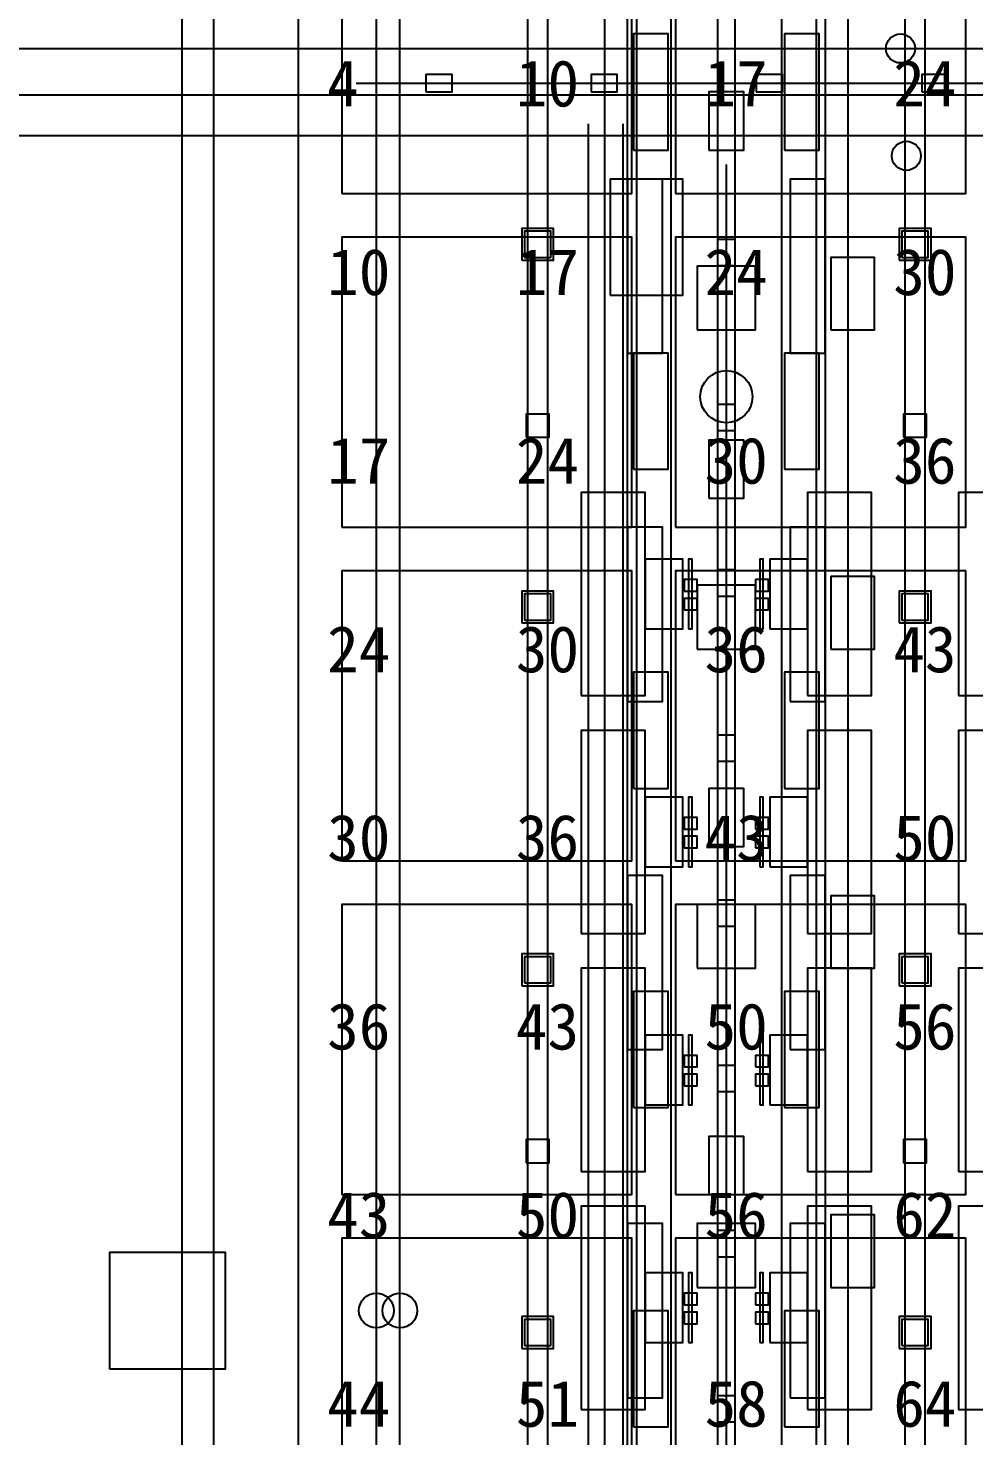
# Model space of a CAD drawing. Header units: metres. Extents: x -1640 to 1560, y -268 to 2338.
# Drawn here: x -232.8 to -200.22, y 1993.69 to 2042.2 of the extents above; entities that cross this region are included whole.
import ezdxf

# ---------------------------------------------------------------- set-up
doc = ezdxf.new("R2010")
doc.units = ezdxf.units.M
for name, color, linetype in [('1F_CHL', 4, 'Continuous'), ('1F_EHS_EXTINGUISHER_HYDRANT_CABINET_CONCEPT', 1, 'Continuous'), ('1F_PUMP', 2, 'Continuous'), ('1F_SCR', 3, 'Continuous'), ('1F_STRUCT_COLUMN', 8, 'Continuous'), ('1F_ZONE', 3, 'Continuous'), ('2F_CSF_LATERAL_RACK_CONCEPT', 9, 'Continuous'), ('2F_RFG', 5, 'Continuous'), ('2F_STRUCT_COLUMN', 8, 'Continuous'), ('2F_VMB', 6, 'Continuous'), ('2F_ZONE', 3, 'Continuous'), ('3F_CLEANROOM_OVERHEAD_PIPE_DUCT_CONCEPT', 9, 'Continuous'), ('3F_DIFF', 4, 'Continuous'), ('3F_EHS_EGRESS_DIST_M', 2, 'Continuous'), ('3F_EHS_EXTINGUISHER_HYDRANT_CABINET_CONCEPT', 1, 'Continuous'), ('3F_EHS_GAS_DETECTOR', 6, 'Continuous'), ('3F_FOUP', 5, 'Continuous'), ('3F_OHT', 9, 'Continuous'), ('3F_OHTV', 1, 'Continuous'), ('3F_STK', 3, 'Continuous'), ('3F_STRUCT_COLUMN', 8, 'Continuous'), ('3F_TBAR', 6, 'Continuous'), ('3F_ZONE', 3, 'Continuous'), ('4F_FFU', 1, 'Continuous'), ('4F_STRUCT_PLENUM_TRUSS_CONCEPT', 9, 'Continuous'), ('4F_ZONE', 3, 'Continuous'), ('5F_CHL', 4, 'Continuous'), ('5F_EHS_EXTINGUISHER_HYDRANT_CABINET_CONCEPT', 1, 'Continuous'), ('5F_PUMP', 2, 'Continuous'), ('5F_SCR', 3, 'Continuous'), ('5F_STRUCT_COLUMN', 8, 'Continuous'), ('5F_ZONE', 3, 'Continuous'), ('6F_CSF_LATERAL_RACK_CONCEPT', 9, 'Continuous'), ('6F_RFG', 5, 'Continuous'), ('6F_STRUCT_COLUMN', 8, 'Continuous'), ('6F_VMB', 6, 'Continuous'), ('6F_ZONE', 3, 'Continuous'), ('7F_CLEANROOM_OVERHEAD_PIPE_DUCT_CONCEPT', 9, 'Continuous'), ('7F_DIFF', 4, 'Continuous'), ('7F_EHS_EGRESS_DIST_M', 2, 'Continuous'), ('7F_EHS_EXTINGUISHER_HYDRANT_CABINET_CONCEPT', 1, 'Continuous'), ('7F_EHS_GAS_DETECTOR', 6, 'Continuous'), ('7F_FOUP', 5, 'Continuous'), ('7F_OHT', 9, 'Continuous'), ('7F_OHTV', 1, 'Continuous'), ('7F_STK', 3, 'Continuous'), ('7F_STRUCT_COLUMN', 8, 'Continuous'), ('7F_TBAR', 6, 'Continuous'), ('7F_ZONE', 3, 'Continuous'), ('8F_FFU', 1, 'Continuous'), ('8F_STRUCT_PLENUM_TRUSS_CONCEPT', 9, 'Continuous'), ('8F_ZONE', 3, 'Continuous'), ('_SUPPORT', 4, 'Continuous'), ('EHS_TREATED_EXHAUST', 30, 'Continuous'), ('UTIL_GAS.BULK_CONCEPT', 2, 'Continuous'), ('UTIL_PCW.R_CONCEPT', 1, 'Continuous'), ('UTIL_PCW.R_RISER', 1, 'Continuous'), ('UTIL_PCW.S_CONCEPT', 6, 'Continuous'), ('UTIL_PCW.S_RISER', 6, 'Continuous'), ('UTIL_UPW.R_CONCEPT', 2, 'Continuous'), ('UTIL_UPW.S_CONCEPT', 1, 'Continuous')]:
    doc.layers.add(name, color=color, linetype=linetype)

msp = doc.modelspace()

# ---------------------------------------------------------------- linework, layer by layer
at = {"layer": '1F_CHL'}
for points in [[(-205.15, 2031.8), (-203.65, 2031.8), (-203.65, 2034.3), (-205.15, 2034.3)], [(-205.15, 2020.8), (-203.65, 2020.8), (-203.65, 2023.3), (-205.15, 2023.3)], [(-205.15, 2009.8), (-203.65, 2009.8), (-203.65, 2012.3), (-205.15, 2012.3)], [(-205.15, 1998.8), (-203.65, 1998.8), (-203.65, 2001.3), (-205.15, 2001.3)]]:
    msp.add_lwpolyline(points, close=True, dxfattribs=at)
at = {"layer": '1F_EHS_EXTINGUISHER_HYDRANT_CABINET_CONCEPT'}
msp.add_circle((-202.75, 2041.5), 0.5, dxfattribs=at)
at = {"layer": '1F_PUMP'}
for points in [[(-211.95, 2038), (-210.75, 2038), (-210.75, 2042), (-211.95, 2042)], [(-206.75, 2038), (-205.55, 2038), (-205.55, 2042), (-206.75, 2042)], [(-211.95, 2027), (-210.75, 2027), (-210.75, 2031), (-211.95, 2031)], [(-206.75, 2027), (-205.55, 2027), (-205.55, 2031), (-206.75, 2031)], [(-211.95, 2016), (-210.75, 2016), (-210.75, 2020), (-211.95, 2020)], [(-206.75, 2016), (-205.55, 2016), (-205.55, 2020), (-206.75, 2020)], [(-211.95, 2005), (-210.75, 2005), (-210.75, 2009), (-211.95, 2009)], [(-206.75, 2005), (-205.55, 2005), (-205.55, 2009), (-206.75, 2009)], [(-211.95, 1994), (-210.75, 1994), (-210.75, 1998), (-211.95, 1998)], [(-206.75, 1994), (-205.55, 1994), (-205.55, 1998), (-206.75, 1998)]]:
    msp.add_lwpolyline(points, close=True, dxfattribs=at)
at = {"layer": '1F_SCR'}
for points in [[(-209.75, 2031.8), (-207.75, 2031.8), (-207.75, 2034), (-209.75, 2034)], [(-209.75, 2020.8), (-207.75, 2020.8), (-207.75, 2023), (-209.75, 2023)], [(-209.75, 2009.8), (-207.75, 2009.8), (-207.75, 2012), (-209.75, 2012)], [(-209.75, 1998.8), (-207.75, 1998.8), (-207.75, 2001), (-209.75, 2001)]]:
    msp.add_lwpolyline(points, close=True, dxfattribs=at)
at = {"layer": '1F_STRUCT_COLUMN'}
for points in [[(-215.8, 2034.2), (-214.7, 2034.2), (-214.7, 2035.3), (-215.8, 2035.3)], [(-202.8, 2034.2), (-201.7, 2034.2), (-201.7, 2035.3), (-202.8, 2035.3)], [(-215.8, 2021.7), (-214.7, 2021.7), (-214.7, 2022.8), (-215.8, 2022.8)], [(-202.8, 2021.7), (-201.7, 2021.7), (-201.7, 2022.8), (-202.8, 2022.8)], [(-215.8, 2009.2), (-214.7, 2009.2), (-214.7, 2010.3), (-215.8, 2010.3)], [(-202.8, 2009.2), (-201.7, 2009.2), (-201.7, 2010.3), (-202.8, 2010.3)], [(-215.8, 1996.7), (-214.7, 1996.7), (-214.7, 1997.8), (-215.8, 1997.8)], [(-202.8, 1996.7), (-201.7, 1996.7), (-201.7, 1997.8), (-202.8, 1997.8)]]:
    msp.add_lwpolyline(points, close=True, dxfattribs=at)
at = {"layer": '1F_ZONE'}
msp.add_lwpolyline([(-223.5, 1966), (1, 1966), (1, 2117), (-223.5, 2117)], close=True, dxfattribs=at)
at = {"layer": '2F_CSF_LATERAL_RACK_CONCEPT'}
for points in [[(-212.95, 1970), (-212.15, 1970), (-212.15, 2113), (-212.95, 2113)], [(-205.35, 1970), (-204.55, 1970), (-204.55, 2113), (-205.35, 2113)]]:
    msp.add_lwpolyline(points, close=True, dxfattribs=at)
at = {"layer": '2F_RFG'}
for points in [[(-212.15, 2031), (-210.95, 2031), (-210.95, 2037), (-212.15, 2037)], [(-206.55, 2031), (-205.35, 2031), (-205.35, 2037), (-206.55, 2037)], [(-212.15, 2019), (-210.95, 2019), (-210.95, 2025), (-212.15, 2025)], [(-206.55, 2019), (-205.35, 2019), (-205.35, 2025), (-206.55, 2025)], [(-212.15, 2007), (-210.95, 2007), (-210.95, 2013), (-212.15, 2013)], [(-206.55, 2007), (-205.35, 2007), (-205.35, 2013), (-206.55, 2013)], [(-212.15, 1995), (-210.95, 1995), (-210.95, 2001), (-212.15, 2001)], [(-206.55, 1995), (-205.35, 1995), (-205.35, 2001), (-206.55, 2001)]]:
    msp.add_lwpolyline(points, close=True, dxfattribs=at)
at = {"layer": '2F_STRUCT_COLUMN'}
for points in [[(-215.7, 2034.3), (-214.8, 2034.3), (-214.8, 2035.2), (-215.7, 2035.2)], [(-202.7, 2034.3), (-201.8, 2034.3), (-201.8, 2035.2), (-202.7, 2035.2)], [(-215.7, 2021.8), (-214.8, 2021.8), (-214.8, 2022.7), (-215.7, 2022.7)], [(-202.7, 2021.8), (-201.8, 2021.8), (-201.8, 2022.7), (-202.7, 2022.7)], [(-215.7, 2009.3), (-214.8, 2009.3), (-214.8, 2010.2), (-215.7, 2010.2)], [(-202.7, 2009.3), (-201.8, 2009.3), (-201.8, 2010.2), (-202.7, 2010.2)], [(-215.7, 1996.8), (-214.8, 1996.8), (-214.8, 1997.7), (-215.7, 1997.7)], [(-202.7, 1996.8), (-201.8, 1996.8), (-201.8, 1997.7), (-202.7, 1997.7)]]:
    msp.add_lwpolyline(points, close=True, dxfattribs=at)
at = {"layer": '2F_VMB'}
for points in [[(-209.35, 2038), (-208.15, 2038), (-208.15, 2040), (-209.35, 2040)], [(-209.35, 2026), (-208.15, 2026), (-208.15, 2028), (-209.35, 2028)], [(-209.35, 2014), (-208.15, 2014), (-208.15, 2016), (-209.35, 2016)], [(-209.35, 2002), (-208.15, 2002), (-208.15, 2004), (-209.35, 2004)]]:
    msp.add_lwpolyline(points, close=True, dxfattribs=at)
at = {"layer": '2F_ZONE'}
msp.add_lwpolyline([(-223.5, 1966), (1, 1966), (1, 2117), (-223.5, 2117)], close=True, dxfattribs=at)
at = {"layer": '3F_CLEANROOM_OVERHEAD_PIPE_DUCT_CONCEPT'}
for points in [[(-211.85, 1969), (-210.65, 1969), (-210.65, 2114), (-211.85, 2114)], [(-206.85, 1969), (-205.65, 1969), (-205.65, 2114), (-206.85, 2114)]]:
    msp.add_lwpolyline(points, close=True, dxfattribs=at)
at = {"layer": '3F_DIFF'}
for points in [[(-213.75, 2019.2), (-211.55, 2019.2), (-211.55, 2026.2), (-213.75, 2026.2)], [(-205.95, 2019.2), (-203.75, 2019.2), (-203.75, 2026.2), (-205.95, 2026.2)], [(-200.75, 2019.2), (-198.55, 2019.2), (-198.55, 2026.2), (-200.75, 2026.2)], [(-211.55, 2021.5), (-210.25, 2021.5), (-210.25, 2023.9), (-211.55, 2023.9)], [(-207.25, 2021.5), (-205.95, 2021.5), (-205.95, 2023.9), (-207.25, 2023.9)], [(-213.75, 2011), (-211.55, 2011), (-211.55, 2018), (-213.75, 2018)], [(-205.95, 2011), (-203.75, 2011), (-203.75, 2018), (-205.95, 2018)], [(-200.75, 2011), (-198.55, 2011), (-198.55, 2018), (-200.75, 2018)], [(-211.55, 2013.3), (-210.25, 2013.3), (-210.25, 2015.7), (-211.55, 2015.7)], [(-207.25, 2013.3), (-205.95, 2013.3), (-205.95, 2015.7), (-207.25, 2015.7)], [(-213.75, 2002.8), (-211.55, 2002.8), (-211.55, 2009.8), (-213.75, 2009.8)], [(-205.95, 2002.8), (-203.75, 2002.8), (-203.75, 2009.8), (-205.95, 2009.8)], [(-200.75, 2002.8), (-198.55, 2002.8), (-198.55, 2009.8), (-200.75, 2009.8)], [(-211.55, 2005.1), (-210.25, 2005.1), (-210.25, 2007.5), (-211.55, 2007.5)], [(-207.25, 2005.1), (-205.95, 2005.1), (-205.95, 2007.5), (-207.25, 2007.5)], [(-213.75, 1994.6), (-211.55, 1994.6), (-211.55, 2001.6), (-213.75, 2001.6)], [(-205.95, 1994.6), (-203.75, 1994.6), (-203.75, 2001.6), (-205.95, 2001.6)], [(-200.75, 1994.6), (-198.55, 1994.6), (-198.55, 2001.6), (-200.75, 2001.6)], [(-211.55, 1996.9), (-210.25, 1996.9), (-210.25, 1999.3), (-211.55, 1999.3)], [(-207.25, 1996.9), (-205.95, 1996.9), (-205.95, 1999.3), (-207.25, 1999.3)]]:
    msp.add_lwpolyline(points, close=True, dxfattribs=at)
at = {"layer": '3F_EHS_EXTINGUISHER_HYDRANT_CABINET_CONCEPT'}
msp.add_circle((-202.55, 2037.8), 0.5, dxfattribs=at)
at = {"layer": '3F_EHS_GAS_DETECTOR'}
msp.add_circle((-208.75, 2029.5), 0.9, dxfattribs=at)
at = {"layer": '3F_FOUP'}
for points in [[(-210.2, 2022.8), (-209.75, 2022.8), (-209.75, 2023.2), (-210.2, 2023.2)], [(-207.75, 2022.8), (-207.3, 2022.8), (-207.3, 2023.2), (-207.75, 2023.2)], [(-210.2, 2022.15), (-209.75, 2022.15), (-209.75, 2022.55), (-210.2, 2022.55)], [(-207.75, 2022.15), (-207.3, 2022.15), (-207.3, 2022.55), (-207.75, 2022.55)], [(-210.2, 2014.6), (-209.75, 2014.6), (-209.75, 2015), (-210.2, 2015)], [(-207.75, 2014.6), (-207.3, 2014.6), (-207.3, 2015), (-207.75, 2015)], [(-210.2, 2013.95), (-209.75, 2013.95), (-209.75, 2014.35), (-210.2, 2014.35)], [(-207.75, 2013.95), (-207.3, 2013.95), (-207.3, 2014.35), (-207.75, 2014.35)], [(-210.2, 2006.4), (-209.75, 2006.4), (-209.75, 2006.8), (-210.2, 2006.8)], [(-207.75, 2006.4), (-207.3, 2006.4), (-207.3, 2006.8), (-207.75, 2006.8)], [(-210.2, 2005.75), (-209.75, 2005.75), (-209.75, 2006.15), (-210.2, 2006.15)], [(-207.75, 2005.75), (-207.3, 2005.75), (-207.3, 2006.15), (-207.75, 2006.15)], [(-210.2, 1998.2), (-209.75, 1998.2), (-209.75, 1998.6), (-210.2, 1998.6)], [(-207.75, 1998.2), (-207.3, 1998.2), (-207.3, 1998.6), (-207.75, 1998.6)], [(-210.2, 1997.55), (-209.75, 1997.55), (-209.75, 1997.95), (-210.2, 1997.95)], [(-207.75, 1997.55), (-207.3, 1997.55), (-207.3, 1997.95), (-207.75, 1997.95)]]:
    msp.add_lwpolyline(points, close=True, dxfattribs=at)
at = {"layer": '3F_OHT'}
for p, q in [((-221.5, 2040.3), (-1, 2040.3)), ((-208.75, 1969), (-208.75, 2037.5))]:
    msp.add_line(p, q, dxfattribs=at)
at = {"layer": '3F_OHTV'}
for points in [[(-219.1, 2040), (-218.2, 2040), (-218.2, 2040.6), (-219.1, 2040.6)], [(-213.41, 2040), (-212.51, 2040), (-212.51, 2040.6), (-213.41, 2040.6)], [(-207.72, 2040), (-206.82, 2040), (-206.82, 2040.6), (-207.72, 2040.6)], [(-202.02, 2040), (-201.12, 2040), (-201.12, 2040.6), (-202.02, 2040.6)], [(-209.05, 2034.02), (-208.45, 2034.02), (-208.45, 2034.92), (-209.05, 2034.92)], [(-209.05, 2028.33), (-208.45, 2028.33), (-208.45, 2029.23), (-209.05, 2029.23)], [(-209.05, 2022.63), (-208.45, 2022.63), (-208.45, 2023.53), (-209.05, 2023.53)], [(-209.05, 2016.94), (-208.45, 2016.94), (-208.45, 2017.84), (-209.05, 2017.84)], [(-209.05, 2011.25), (-208.45, 2011.25), (-208.45, 2012.15), (-209.05, 2012.15)], [(-209.05, 2005.55), (-208.45, 2005.55), (-208.45, 2006.45), (-209.05, 2006.45)], [(-209.05, 1999.86), (-208.45, 1999.86), (-208.45, 2000.76), (-209.05, 2000.76)], [(-209.05, 1994.17), (-208.45, 1994.17), (-208.45, 1995.07), (-209.05, 1995.07)]]:
    msp.add_lwpolyline(points, close=True, dxfattribs=at)
at = {"layer": '3F_STK'}
msp.add_lwpolyline([(-212.75, 2033), (-210.25, 2033), (-210.25, 2037), (-212.75, 2037)], close=True, dxfattribs=at)
at = {"layer": '3F_STRUCT_COLUMN'}
for points in [[(-215.65, 2028.1), (-214.85, 2028.1), (-214.85, 2028.9), (-215.65, 2028.9)], [(-202.65, 2028.1), (-201.85, 2028.1), (-201.85, 2028.9), (-202.65, 2028.9)], [(-215.65, 2003.1), (-214.85, 2003.1), (-214.85, 2003.9), (-215.65, 2003.9)], [(-202.65, 2003.1), (-201.85, 2003.1), (-201.85, 2003.9), (-202.65, 2003.9)]]:
    msp.add_lwpolyline(points, close=True, dxfattribs=at)
at = {"layer": '3F_TBAR'}
for points in [[(-210.05, 2021.5), (-209.93, 2021.5), (-209.93, 2023.9), (-210.05, 2023.9)], [(-207.6, 2021.5), (-207.48, 2021.5), (-207.48, 2023.9), (-207.6, 2023.9)], [(-210.05, 2013.3), (-209.93, 2013.3), (-209.93, 2015.7), (-210.05, 2015.7)], [(-207.6, 2013.3), (-207.48, 2013.3), (-207.48, 2015.7), (-207.6, 2015.7)], [(-210.05, 2005.1), (-209.93, 2005.1), (-209.93, 2007.5), (-210.05, 2007.5)], [(-207.6, 2005.1), (-207.48, 2005.1), (-207.48, 2007.5), (-207.6, 2007.5)], [(-210.05, 1996.9), (-209.93, 1996.9), (-209.93, 1999.3), (-210.05, 1999.3)], [(-207.6, 1996.9), (-207.48, 1996.9), (-207.48, 1999.3), (-207.6, 1999.3)]]:
    msp.add_lwpolyline(points, close=True, dxfattribs=at)
at = {"layer": '3F_ZONE'}
msp.add_lwpolyline([(-223.5, 1966), (1, 1966), (1, 2117), (-223.5, 2117)], close=True, dxfattribs=at)
at = {"layer": '4F_FFU'}
for points in [[(-222, 2036.5), (-212, 2036.5), (-212, 2046.5), (-222, 2046.5)], [(-210.5, 2036.5), (-200.5, 2036.5), (-200.5, 2046.5), (-210.5, 2046.5)], [(-222, 2025), (-212, 2025), (-212, 2035), (-222, 2035)], [(-210.5, 2025), (-200.5, 2025), (-200.5, 2035), (-210.5, 2035)], [(-222, 2013.5), (-212, 2013.5), (-212, 2023.5), (-222, 2023.5)], [(-210.5, 2013.5), (-200.5, 2013.5), (-200.5, 2023.5), (-210.5, 2023.5)], [(-222, 2002), (-212, 2002), (-212, 2012), (-222, 2012)], [(-210.5, 2002), (-200.5, 2002), (-200.5, 2012), (-210.5, 2012)], [(-222, 1990.5), (-212, 1990.5), (-212, 2000.5), (-222, 2000.5)], [(-210.5, 1990.5), (-200.5, 1990.5), (-200.5, 2000.5), (-210.5, 2000.5)]]:
    msp.add_lwpolyline(points, close=True, dxfattribs=at)
at = {"layer": '4F_STRUCT_PLENUM_TRUSS_CONCEPT'}
for points in [[(-215.6, 1966), (-214.9, 1966), (-214.9, 2117), (-215.6, 2117)], [(-202.6, 1966), (-201.9, 1966), (-201.9, 2117), (-202.6, 2117)]]:
    msp.add_lwpolyline(points, close=True, dxfattribs=at)
at = {"layer": '4F_ZONE'}
msp.add_lwpolyline([(-223.5, 1966), (1, 1966), (1, 2117), (-223.5, 2117)], close=True, dxfattribs=at)
at = {"layer": '5F_CHL'}
for points in [[(-205.15, 2031.8), (-203.65, 2031.8), (-203.65, 2034.3), (-205.15, 2034.3)], [(-205.15, 2020.8), (-203.65, 2020.8), (-203.65, 2023.3), (-205.15, 2023.3)], [(-205.15, 2009.8), (-203.65, 2009.8), (-203.65, 2012.3), (-205.15, 2012.3)], [(-205.15, 1998.8), (-203.65, 1998.8), (-203.65, 2001.3), (-205.15, 2001.3)]]:
    msp.add_lwpolyline(points, close=True, dxfattribs=at)
at = {"layer": '5F_EHS_EXTINGUISHER_HYDRANT_CABINET_CONCEPT'}
msp.add_circle((-202.75, 2041.5), 0.5, dxfattribs=at)
at = {"layer": '5F_PUMP'}
for points in [[(-211.95, 2038), (-210.75, 2038), (-210.75, 2042), (-211.95, 2042)], [(-206.75, 2038), (-205.55, 2038), (-205.55, 2042), (-206.75, 2042)], [(-211.95, 2027), (-210.75, 2027), (-210.75, 2031), (-211.95, 2031)], [(-206.75, 2027), (-205.55, 2027), (-205.55, 2031), (-206.75, 2031)], [(-211.95, 2016), (-210.75, 2016), (-210.75, 2020), (-211.95, 2020)], [(-206.75, 2016), (-205.55, 2016), (-205.55, 2020), (-206.75, 2020)], [(-211.95, 2005), (-210.75, 2005), (-210.75, 2009), (-211.95, 2009)], [(-206.75, 2005), (-205.55, 2005), (-205.55, 2009), (-206.75, 2009)], [(-211.95, 1994), (-210.75, 1994), (-210.75, 1998), (-211.95, 1998)], [(-206.75, 1994), (-205.55, 1994), (-205.55, 1998), (-206.75, 1998)]]:
    msp.add_lwpolyline(points, close=True, dxfattribs=at)
at = {"layer": '5F_SCR'}
for points in [[(-209.75, 2031.8), (-207.75, 2031.8), (-207.75, 2034), (-209.75, 2034)], [(-209.75, 2020.8), (-207.75, 2020.8), (-207.75, 2023), (-209.75, 2023)], [(-209.75, 2009.8), (-207.75, 2009.8), (-207.75, 2012), (-209.75, 2012)], [(-209.75, 1998.8), (-207.75, 1998.8), (-207.75, 2001), (-209.75, 2001)]]:
    msp.add_lwpolyline(points, close=True, dxfattribs=at)
at = {"layer": '5F_STRUCT_COLUMN'}
for points in [[(-215.8, 2034.2), (-214.7, 2034.2), (-214.7, 2035.3), (-215.8, 2035.3)], [(-202.8, 2034.2), (-201.7, 2034.2), (-201.7, 2035.3), (-202.8, 2035.3)], [(-215.8, 2021.7), (-214.7, 2021.7), (-214.7, 2022.8), (-215.8, 2022.8)], [(-202.8, 2021.7), (-201.7, 2021.7), (-201.7, 2022.8), (-202.8, 2022.8)], [(-215.8, 2009.2), (-214.7, 2009.2), (-214.7, 2010.3), (-215.8, 2010.3)], [(-202.8, 2009.2), (-201.7, 2009.2), (-201.7, 2010.3), (-202.8, 2010.3)], [(-215.8, 1996.7), (-214.7, 1996.7), (-214.7, 1997.8), (-215.8, 1997.8)], [(-202.8, 1996.7), (-201.7, 1996.7), (-201.7, 1997.8), (-202.8, 1997.8)]]:
    msp.add_lwpolyline(points, close=True, dxfattribs=at)
at = {"layer": '5F_ZONE'}
msp.add_lwpolyline([(-223.5, 1966), (1, 1966), (1, 2117), (-223.5, 2117)], close=True, dxfattribs=at)
at = {"layer": '6F_CSF_LATERAL_RACK_CONCEPT'}
for points in [[(-212.95, 1970), (-212.15, 1970), (-212.15, 2113), (-212.95, 2113)], [(-205.35, 1970), (-204.55, 1970), (-204.55, 2113), (-205.35, 2113)]]:
    msp.add_lwpolyline(points, close=True, dxfattribs=at)
at = {"layer": '6F_RFG'}
for points in [[(-212.15, 2031), (-210.95, 2031), (-210.95, 2037), (-212.15, 2037)], [(-206.55, 2031), (-205.35, 2031), (-205.35, 2037), (-206.55, 2037)], [(-212.15, 2019), (-210.95, 2019), (-210.95, 2025), (-212.15, 2025)], [(-206.55, 2019), (-205.35, 2019), (-205.35, 2025), (-206.55, 2025)], [(-212.15, 2007), (-210.95, 2007), (-210.95, 2013), (-212.15, 2013)], [(-206.55, 2007), (-205.35, 2007), (-205.35, 2013), (-206.55, 2013)], [(-212.15, 1995), (-210.95, 1995), (-210.95, 2001), (-212.15, 2001)], [(-206.55, 1995), (-205.35, 1995), (-205.35, 2001), (-206.55, 2001)]]:
    msp.add_lwpolyline(points, close=True, dxfattribs=at)
at = {"layer": '6F_STRUCT_COLUMN'}
for points in [[(-215.7, 2034.3), (-214.8, 2034.3), (-214.8, 2035.2), (-215.7, 2035.2)], [(-202.7, 2034.3), (-201.8, 2034.3), (-201.8, 2035.2), (-202.7, 2035.2)], [(-215.7, 2021.8), (-214.8, 2021.8), (-214.8, 2022.7), (-215.7, 2022.7)], [(-202.7, 2021.8), (-201.8, 2021.8), (-201.8, 2022.7), (-202.7, 2022.7)], [(-215.7, 2009.3), (-214.8, 2009.3), (-214.8, 2010.2), (-215.7, 2010.2)], [(-202.7, 2009.3), (-201.8, 2009.3), (-201.8, 2010.2), (-202.7, 2010.2)], [(-215.7, 1996.8), (-214.8, 1996.8), (-214.8, 1997.7), (-215.7, 1997.7)], [(-202.7, 1996.8), (-201.8, 1996.8), (-201.8, 1997.7), (-202.7, 1997.7)]]:
    msp.add_lwpolyline(points, close=True, dxfattribs=at)
at = {"layer": '6F_VMB'}
for points in [[(-209.35, 2038), (-208.15, 2038), (-208.15, 2040), (-209.35, 2040)], [(-209.35, 2026), (-208.15, 2026), (-208.15, 2028), (-209.35, 2028)], [(-209.35, 2014), (-208.15, 2014), (-208.15, 2016), (-209.35, 2016)], [(-209.35, 2002), (-208.15, 2002), (-208.15, 2004), (-209.35, 2004)]]:
    msp.add_lwpolyline(points, close=True, dxfattribs=at)
at = {"layer": '6F_ZONE'}
msp.add_lwpolyline([(-223.5, 1966), (1, 1966), (1, 2117), (-223.5, 2117)], close=True, dxfattribs=at)
at = {"layer": '7F_CLEANROOM_OVERHEAD_PIPE_DUCT_CONCEPT'}
for points in [[(-211.85, 1969), (-210.65, 1969), (-210.65, 2114), (-211.85, 2114)], [(-206.85, 1969), (-205.65, 1969), (-205.65, 2114), (-206.85, 2114)]]:
    msp.add_lwpolyline(points, close=True, dxfattribs=at)
at = {"layer": '7F_DIFF'}
for points in [[(-213.75, 2019.2), (-211.55, 2019.2), (-211.55, 2026.2), (-213.75, 2026.2)], [(-205.95, 2019.2), (-203.75, 2019.2), (-203.75, 2026.2), (-205.95, 2026.2)], [(-200.75, 2019.2), (-198.55, 2019.2), (-198.55, 2026.2), (-200.75, 2026.2)], [(-211.55, 2021.5), (-210.25, 2021.5), (-210.25, 2023.9), (-211.55, 2023.9)], [(-207.25, 2021.5), (-205.95, 2021.5), (-205.95, 2023.9), (-207.25, 2023.9)], [(-213.75, 2011), (-211.55, 2011), (-211.55, 2018), (-213.75, 2018)], [(-205.95, 2011), (-203.75, 2011), (-203.75, 2018), (-205.95, 2018)], [(-200.75, 2011), (-198.55, 2011), (-198.55, 2018), (-200.75, 2018)], [(-211.55, 2013.3), (-210.25, 2013.3), (-210.25, 2015.7), (-211.55, 2015.7)], [(-207.25, 2013.3), (-205.95, 2013.3), (-205.95, 2015.7), (-207.25, 2015.7)], [(-213.75, 2002.8), (-211.55, 2002.8), (-211.55, 2009.8), (-213.75, 2009.8)], [(-205.95, 2002.8), (-203.75, 2002.8), (-203.75, 2009.8), (-205.95, 2009.8)], [(-200.75, 2002.8), (-198.55, 2002.8), (-198.55, 2009.8), (-200.75, 2009.8)], [(-211.55, 2005.1), (-210.25, 2005.1), (-210.25, 2007.5), (-211.55, 2007.5)], [(-207.25, 2005.1), (-205.95, 2005.1), (-205.95, 2007.5), (-207.25, 2007.5)], [(-213.75, 1994.6), (-211.55, 1994.6), (-211.55, 2001.6), (-213.75, 2001.6)], [(-205.95, 1994.6), (-203.75, 1994.6), (-203.75, 2001.6), (-205.95, 2001.6)], [(-200.75, 1994.6), (-198.55, 1994.6), (-198.55, 2001.6), (-200.75, 2001.6)], [(-211.55, 1996.9), (-210.25, 1996.9), (-210.25, 1999.3), (-211.55, 1999.3)], [(-207.25, 1996.9), (-205.95, 1996.9), (-205.95, 1999.3), (-207.25, 1999.3)]]:
    msp.add_lwpolyline(points, close=True, dxfattribs=at)
at = {"layer": '7F_EHS_EXTINGUISHER_HYDRANT_CABINET_CONCEPT'}
msp.add_circle((-202.55, 2037.8), 0.5, dxfattribs=at)
at = {"layer": '7F_EHS_GAS_DETECTOR'}
msp.add_circle((-208.75, 2029.5), 0.9, dxfattribs=at)
at = {"layer": '7F_FOUP'}
for points in [[(-210.2, 2022.8), (-209.75, 2022.8), (-209.75, 2023.2), (-210.2, 2023.2)], [(-207.75, 2022.8), (-207.3, 2022.8), (-207.3, 2023.2), (-207.75, 2023.2)], [(-210.2, 2022.15), (-209.75, 2022.15), (-209.75, 2022.55), (-210.2, 2022.55)], [(-207.75, 2022.15), (-207.3, 2022.15), (-207.3, 2022.55), (-207.75, 2022.55)], [(-210.2, 2014.6), (-209.75, 2014.6), (-209.75, 2015), (-210.2, 2015)], [(-207.75, 2014.6), (-207.3, 2014.6), (-207.3, 2015), (-207.75, 2015)], [(-210.2, 2013.95), (-209.75, 2013.95), (-209.75, 2014.35), (-210.2, 2014.35)], [(-207.75, 2013.95), (-207.3, 2013.95), (-207.3, 2014.35), (-207.75, 2014.35)], [(-210.2, 2006.4), (-209.75, 2006.4), (-209.75, 2006.8), (-210.2, 2006.8)], [(-207.75, 2006.4), (-207.3, 2006.4), (-207.3, 2006.8), (-207.75, 2006.8)], [(-210.2, 2005.75), (-209.75, 2005.75), (-209.75, 2006.15), (-210.2, 2006.15)], [(-207.75, 2005.75), (-207.3, 2005.75), (-207.3, 2006.15), (-207.75, 2006.15)], [(-210.2, 1998.2), (-209.75, 1998.2), (-209.75, 1998.6), (-210.2, 1998.6)], [(-207.75, 1998.2), (-207.3, 1998.2), (-207.3, 1998.6), (-207.75, 1998.6)], [(-210.2, 1997.55), (-209.75, 1997.55), (-209.75, 1997.95), (-210.2, 1997.95)], [(-207.75, 1997.55), (-207.3, 1997.55), (-207.3, 1997.95), (-207.75, 1997.95)]]:
    msp.add_lwpolyline(points, close=True, dxfattribs=at)
at = {"layer": '7F_OHT'}
for p, q in [((-221.5, 2040.3), (-1, 2040.3)), ((-208.75, 1969), (-208.75, 2037.5))]:
    msp.add_line(p, q, dxfattribs=at)
at = {"layer": '7F_OHTV'}
for points in [[(-219.1, 2040), (-218.2, 2040), (-218.2, 2040.6), (-219.1, 2040.6)], [(-213.41, 2040), (-212.51, 2040), (-212.51, 2040.6), (-213.41, 2040.6)], [(-207.72, 2040), (-206.82, 2040), (-206.82, 2040.6), (-207.72, 2040.6)], [(-202.02, 2040), (-201.12, 2040), (-201.12, 2040.6), (-202.02, 2040.6)], [(-209.05, 2034.02), (-208.45, 2034.02), (-208.45, 2034.92), (-209.05, 2034.92)], [(-209.05, 2028.33), (-208.45, 2028.33), (-208.45, 2029.23), (-209.05, 2029.23)], [(-209.05, 2022.63), (-208.45, 2022.63), (-208.45, 2023.53), (-209.05, 2023.53)], [(-209.05, 2016.94), (-208.45, 2016.94), (-208.45, 2017.84), (-209.05, 2017.84)], [(-209.05, 2011.25), (-208.45, 2011.25), (-208.45, 2012.15), (-209.05, 2012.15)], [(-209.05, 2005.55), (-208.45, 2005.55), (-208.45, 2006.45), (-209.05, 2006.45)], [(-209.05, 1999.86), (-208.45, 1999.86), (-208.45, 2000.76), (-209.05, 2000.76)], [(-209.05, 1994.17), (-208.45, 1994.17), (-208.45, 1995.07), (-209.05, 1995.07)]]:
    msp.add_lwpolyline(points, close=True, dxfattribs=at)
at = {"layer": '7F_STK'}
msp.add_lwpolyline([(-212.75, 2033), (-210.25, 2033), (-210.25, 2037), (-212.75, 2037)], close=True, dxfattribs=at)
at = {"layer": '7F_STRUCT_COLUMN'}
for points in [[(-215.65, 2028.1), (-214.85, 2028.1), (-214.85, 2028.9), (-215.65, 2028.9)], [(-202.65, 2028.1), (-201.85, 2028.1), (-201.85, 2028.9), (-202.65, 2028.9)], [(-215.65, 2003.1), (-214.85, 2003.1), (-214.85, 2003.9), (-215.65, 2003.9)], [(-202.65, 2003.1), (-201.85, 2003.1), (-201.85, 2003.9), (-202.65, 2003.9)]]:
    msp.add_lwpolyline(points, close=True, dxfattribs=at)
at = {"layer": '7F_TBAR'}
for points in [[(-210.05, 2021.5), (-209.93, 2021.5), (-209.93, 2023.9), (-210.05, 2023.9)], [(-207.6, 2021.5), (-207.48, 2021.5), (-207.48, 2023.9), (-207.6, 2023.9)], [(-210.05, 2013.3), (-209.93, 2013.3), (-209.93, 2015.7), (-210.05, 2015.7)], [(-207.6, 2013.3), (-207.48, 2013.3), (-207.48, 2015.7), (-207.6, 2015.7)], [(-210.05, 2005.1), (-209.93, 2005.1), (-209.93, 2007.5), (-210.05, 2007.5)], [(-207.6, 2005.1), (-207.48, 2005.1), (-207.48, 2007.5), (-207.6, 2007.5)], [(-210.05, 1996.9), (-209.93, 1996.9), (-209.93, 1999.3), (-210.05, 1999.3)], [(-207.6, 1996.9), (-207.48, 1996.9), (-207.48, 1999.3), (-207.6, 1999.3)]]:
    msp.add_lwpolyline(points, close=True, dxfattribs=at)
at = {"layer": '7F_ZONE'}
msp.add_lwpolyline([(-223.5, 1966), (1, 1966), (1, 2117), (-223.5, 2117)], close=True, dxfattribs=at)
at = {"layer": '8F_FFU'}
for points in [[(-222, 2036.5), (-212, 2036.5), (-212, 2046.5), (-222, 2046.5)], [(-210.5, 2036.5), (-200.5, 2036.5), (-200.5, 2046.5), (-210.5, 2046.5)], [(-222, 2025), (-212, 2025), (-212, 2035), (-222, 2035)], [(-210.5, 2025), (-200.5, 2025), (-200.5, 2035), (-210.5, 2035)], [(-222, 2013.5), (-212, 2013.5), (-212, 2023.5), (-222, 2023.5)], [(-210.5, 2013.5), (-200.5, 2013.5), (-200.5, 2023.5), (-210.5, 2023.5)], [(-222, 2002), (-212, 2002), (-212, 2012), (-222, 2012)], [(-210.5, 2002), (-200.5, 2002), (-200.5, 2012), (-210.5, 2012)], [(-222, 1990.5), (-212, 1990.5), (-212, 2000.5), (-222, 2000.5)], [(-210.5, 1990.5), (-200.5, 1990.5), (-200.5, 2000.5), (-210.5, 2000.5)]]:
    msp.add_lwpolyline(points, close=True, dxfattribs=at)
at = {"layer": '8F_STRUCT_PLENUM_TRUSS_CONCEPT'}
for points in [[(-215.6, 1966), (-214.9, 1966), (-214.9, 2117), (-215.6, 2117)], [(-202.6, 1966), (-201.9, 1966), (-201.9, 2117), (-202.6, 2117)]]:
    msp.add_lwpolyline(points, close=True, dxfattribs=at)
at = {"layer": '8F_ZONE'}
msp.add_lwpolyline([(-223.5, 1966), (1, 1966), (1, 2117), (-223.5, 2117)], close=True, dxfattribs=at)
at = {"layer": '_SUPPORT'}
msp.add_lwpolyline([(-230, 1996), (-226, 1996), (-226, 2000), (-230, 2000)], close=True, dxfattribs=at)
at = {"layer": 'EHS_TREATED_EXHAUST'}
msp.add_lwpolyline([(-209.05, 1970), (-208.45, 1970), (-208.45, 2125), (-209.05, 2125)], close=True, dxfattribs=at)
msp.add_lwpolyline([(-209.05, 1970), (-208.45, 1970), (-208.45, 2125), (-209.05, 2125)], close=True, dxfattribs=at)
at = {"layer": 'UTIL_GAS.BULK_CONCEPT'}
msp.add_line((-468.35, 2041.5), (-2.65, 2041.5), dxfattribs=at)
msp.add_line((-468.35, 2041.5), (-2.65, 2041.5), dxfattribs=at)
at = {"layer": 'UTIL_PCW.R_CONCEPT'}
for p, q in [((-219.995, 1971.78), (-219.995, 2111.23)), ((-219.995, 1971.78), (-219.995, 2111.23)), ((-468.4, 2039.9), (-2.6, 2039.9)), ((-468.4, 2039.9), (-2.6, 2039.9)), ((-212.3, 1953.1), (-212.3, 2038.9)), ((-212.3, 1953.1), (-212.3, 2038.9))]:
    msp.add_line(p, q, dxfattribs=at)
at = {"layer": 'UTIL_PCW.R_RISER'}
msp.add_circle((-219.995, 1998.005), 0.6, dxfattribs=at)
msp.add_circle((-219.995, 1998.005), 0.6, dxfattribs=at)
at = {"layer": 'UTIL_PCW.S_CONCEPT'}
for p, q in [((-220.805, 1971.78), (-220.805, 2111.23)), ((-220.805, 1971.78), (-220.805, 2111.23)), ((-213.5, 1953.1), (-213.5, 2038.9)), ((-213.5, 1953.1), (-213.5, 2038.9)), ((-468.4, 2038.5), (-2.6, 2038.5)), ((-468.4, 2038.5), (-2.6, 2038.5))]:
    msp.add_line(p, q, dxfattribs=at)
at = {"layer": 'UTIL_PCW.S_RISER'}
msp.add_circle((-220.805, 1998.005), 0.6, dxfattribs=at)
msp.add_circle((-220.805, 1998.005), 0.6, dxfattribs=at)
at = {"layer": 'UTIL_UPW.R_CONCEPT'}
msp.add_line((-226.4, 1959.2), (-226.4, 2109.3), dxfattribs=at)
msp.add_line((-226.4, 1959.2), (-226.4, 2109.3), dxfattribs=at)
at = {"layer": 'UTIL_UPW.S_CONCEPT'}
msp.add_line((-227.5, 1959.2), (-227.5, 2109.3), dxfattribs=at)
msp.add_line((-227.5, 1959.2), (-227.5, 2109.3), dxfattribs=at)

# ---------------------------------------------------------------- texts
at = {"layer": '3F_EHS_EGRESS_DIST_M'}
for s, p in [('4', (-222.5, 2039.5)), ('10', (-216, 2039.5)), ('17', (-209.5, 2039.5)), ('24', (-203, 2039.5)), ('10', (-222.5, 2033)), ('17', (-216, 2033)), ('24', (-209.5, 2033)), ('30', (-203, 2033)), ('17', (-222.5, 2026.5)), ('24', (-216, 2026.5)), ('30', (-209.5, 2026.5)), ('36', (-203, 2026.5)), ('24', (-222.5, 2020)), ('30', (-216, 2020)), ('36', (-209.5, 2020)), ('43', (-203, 2020)), ('30', (-222.5, 2013.5)), ('36', (-216, 2013.5)), ('43', (-209.5, 2013.5)), ('50', (-203, 2013.5)), ('36', (-222.5, 2007)), ('43', (-216, 2007)), ('50', (-209.5, 2007)), ('56', (-203, 2007)), ('43', (-222.5, 2000.5)), ('50', (-216, 2000.5)), ('56', (-209.5, 2000.5)), ('62', (-203, 2000.5)), ('44', (-222.5, 1994)), ('51', (-216, 1994)), ('58', (-209.5, 1994)), ('64', (-203, 1994))]:
    msp.add_text(s, height=1.6, dxfattribs=at).set_placement(p)
at = {"layer": '7F_EHS_EGRESS_DIST_M'}
for s, p in [('4', (-222.5, 2039.5)), ('10', (-216, 2039.5)), ('17', (-209.5, 2039.5)), ('24', (-203, 2039.5)), ('10', (-222.5, 2033)), ('17', (-216, 2033)), ('24', (-209.5, 2033)), ('30', (-203, 2033)), ('17', (-222.5, 2026.5)), ('24', (-216, 2026.5)), ('30', (-209.5, 2026.5)), ('36', (-203, 2026.5)), ('24', (-222.5, 2020)), ('30', (-216, 2020)), ('36', (-209.5, 2020)), ('43', (-203, 2020)), ('30', (-222.5, 2013.5)), ('36', (-216, 2013.5)), ('43', (-209.5, 2013.5)), ('50', (-203, 2013.5)), ('36', (-222.5, 2007)), ('43', (-216, 2007)), ('50', (-209.5, 2007)), ('56', (-203, 2007)), ('43', (-222.5, 2000.5)), ('50', (-216, 2000.5)), ('56', (-209.5, 2000.5)), ('62', (-203, 2000.5)), ('44', (-222.5, 1994)), ('51', (-216, 1994)), ('58', (-209.5, 1994)), ('64', (-203, 1994))]:
    msp.add_text(s, height=1.6, dxfattribs=at).set_placement(p)

doc.saveas('drawing.dxf')
